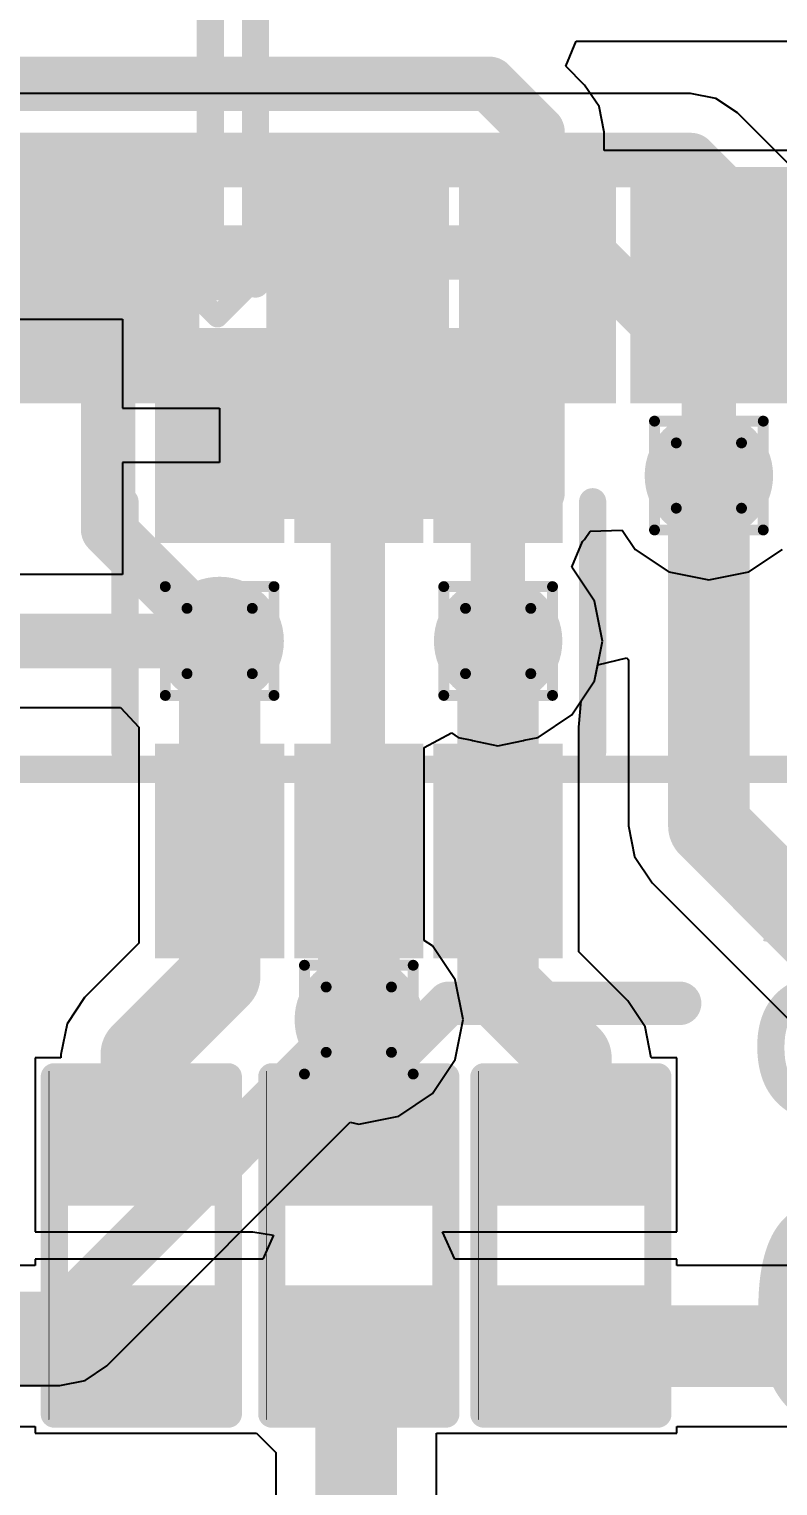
# Model space of a CAD drawing. Header units: inches. Extents: x -8 to 208, y -3 to 109.
# Drawn here: x 52.49 to 55.98, y 8.64 to 15.44 of the extents above; entities that cross this region are included whole.
import ezdxf

# ---------------------------------------------------------------- set-up
doc = ezdxf.new("R2010")
doc.units = ezdxf.units.IN
for name, color, linetype in [('BottomLayer', 5, 'Continuous'), ('BottomOverlay', 54, 'Continuous'), ('BottomPaste', 16, 'Continuous'), ('BottomSolder', 6, 'Continuous'), ('DrillDrawing', 1, 'Continuous'), ('TopLayer', 1, 'Continuous'), ('TopOverlay', 2, 'Continuous'), ('TopPaste', 8, 'Continuous'), ('TopSolder', 216, 'Continuous'), ('ViaHoleLayer', 16, 'Continuous')]:
    doc.layers.add(name, color=color, linetype=linetype)
doc.styles.add('Arial', font='', dxfattribs={"height": 0.2})
doc.styles.get('Arial').set_extended_font_data('Arial')

# ---------------------------------------------------------------- blocks, each defined once
blk = doc.blocks.new('YC164_JR_070RL_25')
at = {"layer": 'TopLayer'}
for points in [[(-1.33499987, 1.56500068), (-0.43499913, 1.56500068), (-0.43499913, 0.91499944), (-1.33499987, 0.91499944)], [(-1.33499987, 0.66499867), (-0.43499913, 0.66499867), (-0.43499913, 0.13499973), (-1.33499987, 0.13499973)], [(-1.33499987, -0.13499973), (-0.43499913, -0.13499973), (-0.43499913, -0.66499867), (-1.33499987, -0.66499867)]]:
    blk.add_hatch(color=1, dxfattribs=at).paths.add_polyline_path(points)
at = {"layer": 'TopPaste'}
for points in [[(-1.33499987, 1.56500068), (-0.43499913, 1.56500068), (-0.43499913, 0.91499944), (-1.33499987, 0.91499944)], [(-1.33499987, 0.66499867), (-0.43499913, 0.66499867), (-0.43499913, 0.13499973), (-1.33499987, 0.13499973)], [(-1.33499987, -0.13499973), (-0.43499913, -0.13499973), (-0.43499913, -0.66499867), (-1.33499987, -0.66499867)]]:
    blk.add_hatch(color=8, dxfattribs=at).paths.add_polyline_path(points)
at = {"layer": 'TopSolder'}
for points in [[(-1.43659987, 1.66660068), (-0.33339913, 1.66660068), (-0.33339913, 0.81339944), (-1.43659987, 0.81339944)], [(-1.43659987, 0.7665986699999999), (-0.33339913, 0.7665986699999999), (-0.33339913, 0.03339973), (-1.43659987, 0.03339973)], [(-1.43659987, -0.03339973), (-0.33339913, -0.03339973), (-0.33339913, -0.7665986699999999), (-1.43659987, -0.7665986699999999)]]:
    blk.add_hatch(color=216, dxfattribs=at).paths.add_polyline_path(points)
at = {"layer": 'TopOverlay'}
for points in [[(-0.88000078, 1.7175988, 0.127, 0.127, 0), (0.88000078, 1.7175988, 0.127, 0.127, 0)], [(-1.6764, 1.4224, 0.1999996, 0.1999996, 0), (-1.6764, 1.1176, 0.1999996, 0.1999996, 0)], [(-1.6764, 1.4224, 0.1999996, 0.1999996, 0), (-1.524, 1.27, 0.1999996, 0.1999996, 0)], [(-1.524, 1.27, 0.1999996, 0.1999996, 0), (-1.6764, 1.1176, 0.1999996, 0.1999996, 0)]]:
    blk.add_lwpolyline(points, format="xyseb", dxfattribs=at)
for points in [[(-0.91175078, 1.7175988, 0.0635, 0.0635, 1), (-0.84825078, 1.7175988, 0.0635, 0.0635, 1)], [(-1.7263999, 1.4224, 0.0999998, 0.0999998, 1), (-1.6264001, 1.4224, 0.0999998, 0.0999998, 1)], [(-1.7263999, 1.4224, 0.0999998, 0.0999998, 1), (-1.6264001, 1.4224, 0.0999998, 0.0999998, 1)], [(-1.5739999, 1.27, 0.0999998, 0.0999998, 1), (-1.4740001, 1.27, 0.0999998, 0.0999998, 1)], [(-1.5739999, 1.27, 0.0999998, 0.0999998, 1), (-1.4740001, 1.27, 0.0999998, 0.0999998, 1)], [(-1.7263999, 1.1176, 0.0999998, 0.0999998, 1), (-1.6264001, 1.1176, 0.0999998, 0.0999998, 1)], [(-1.7263999, 1.1176, 0.0999998, 0.0999998, 1), (-1.6264001, 1.1176, 0.0999998, 0.0999998, 1)]]:
    blk.add_lwpolyline(points, format="xyseb", close=True, dxfattribs=at)
blk = doc.blocks.new('YC164_JR_070RL_26')
at = {"layer": 'TopLayer'}
blk.add_hatch(color=1, dxfattribs=at).paths.add_polyline_path([(-1.33499987, -0.91499944), (-0.43499913, -0.91499944), (-0.43499913, -1.56500068), (-1.33499987, -1.56500068)])
at = {"layer": 'TopPaste'}
blk.add_hatch(color=8, dxfattribs=at).paths.add_polyline_path([(-1.33499987, -0.91499944), (-0.43499913, -0.91499944), (-0.43499913, -1.56500068), (-1.33499987, -1.56500068)])
at = {"layer": 'TopSolder'}
blk.add_hatch(color=216, dxfattribs=at).paths.add_polyline_path([(-1.43659987, -0.81339944), (-0.33339913, -0.81339944), (-0.33339913, -1.66660068), (-1.43659987, -1.66660068)])
at = {"layer": 'TopOverlay'}
blk.add_lwpolyline([(-0.88000078, -1.7175988, 0.127, 0.127, 0), (0.88000078, -1.7175988, 0.127, 0.127, 0)], format="xyseb", dxfattribs=at)
blk.add_lwpolyline([(-0.91175078, -1.7175988, 0.0635, 0.0635, 1), (-0.84825078, -1.7175988, 0.0635, 0.0635, 1)], format="xyseb", close=True, dxfattribs=at)
blk = doc.blocks.new('R___0402_B_30')
at = {"layer": 'BottomLayer'}
for points in [[(-0.2413, 0.3175), (-0.2412999999999999, -0.3175), (-0.6985, -0.3175), (-0.6985, 0.3175)], [(0.6985, 0.3175), (0.6985, -0.3175), (0.2413, -0.3175), (0.2412999999999999, 0.3175)]]:
    blk.add_hatch(color=5, dxfattribs=at).paths.add_polyline_path(points)
at = {"layer": 'BottomPaste'}
for points in [[(-0.2413, 0.3175), (-0.2412999999999999, -0.3175), (-0.6985, -0.3175), (-0.6985, 0.3175)], [(0.6985, 0.3175), (0.6985, -0.3175), (0.2413, -0.3175), (0.2412999999999999, 0.3175)]]:
    blk.add_hatch(color=16, dxfattribs=at).paths.add_polyline_path(points)
at = {"layer": 'BottomSolder'}
for points in [[(-0.18629884, 0.37250116), (-0.1862988399999999, -0.37250116), (-0.75350116, -0.37250116), (-0.75350116, 0.37250116)], [(0.75350116, 0.37250116), (0.75350116, -0.37250116), (0.18629884, -0.37250116), (0.1862988399999999, 0.37250116)]]:
    blk.add_hatch(color=6, dxfattribs=at).paths.add_polyline_path(points)
at = {"layer": 'BottomOverlay'}
for points in [[(-0.7874, 0.4064, 0.127, 0.127, 0), (0.7874, 0.4064, 0.127, 0.127, 0)], [(-0.7874, 0.4064, 0.127, 0.127, 0), (-0.7874, -0.4064, 0.127, 0.127, 0)], [(-0.8128, 0.4318, 0.0032258, 0.0032258, 0), (0.8128, 0.4318, 0.0032258, 0.0032258, 0)], [(0.7874, 0.4064, 0.127, 0.127, 0), (0.7874, -0.4064, 0.127, 0.127, 0)], [(-0.7874, -0.4064, 0.127, 0.127, 0), (0.7874, -0.4064, 0.127, 0.127, 0)]]:
    blk.add_lwpolyline(points, format="xyseb", dxfattribs=at)
for points in [[(-0.8191499999999999, 0.4064, 0.0635, 0.0635, 1), (-0.7556499999999999, 0.4064, 0.0635, 0.0635, 1)], [(-0.8191499999999999, 0.4064, 0.0635, 0.0635, 1), (-0.7556499999999999, 0.4064, 0.0635, 0.0635, 1)], [(-0.81360518, 0.4318, 0.0016129, 0.0016129, 1), (-0.8119948199999999, 0.4318, 0.0016129, 0.0016129, 1)], [(0.7556499999999999, 0.4064, 0.0635, 0.0635, 1), (0.8191499999999999, 0.4064, 0.0635, 0.0635, 1)], [(0.7556499999999999, 0.4064, 0.0635, 0.0635, 1), (0.8191499999999999, 0.4064, 0.0635, 0.0635, 1)], [(0.8119948199999999, 0.4318, 0.0016129, 0.0016129, 1), (0.81360518, 0.4318, 0.0016129, 0.0016129, 1)], [(-0.8191499999999999, -0.4064, 0.0635, 0.0635, 1), (-0.7556499999999999, -0.4064, 0.0635, 0.0635, 1)], [(-0.8191499999999999, -0.4064, 0.0635, 0.0635, 1), (-0.7556499999999999, -0.4064, 0.0635, 0.0635, 1)], [(0.7556499999999999, -0.4064, 0.0635, 0.0635, 1), (0.8191499999999999, -0.4064, 0.0635, 0.0635, 1)], [(0.7556499999999999, -0.4064, 0.0635, 0.0635, 1), (0.8191499999999999, -0.4064, 0.0635, 0.0635, 1)]]:
    blk.add_lwpolyline(points, format="xyseb", close=True, dxfattribs=at)
blk = doc.blocks.new('R___0402_B_33')
at = {"layer": 'BottomLayer'}
for points in [[(-0.2413, 0.3175), (-0.2412999999999999, -0.3175), (-0.6985, -0.3175), (-0.6985, 0.3175)], [(0.6985, 0.3175), (0.6985, -0.3175), (0.2413, -0.3175), (0.2412999999999999, 0.3175)]]:
    blk.add_hatch(color=5, dxfattribs=at).paths.add_polyline_path(points)
at = {"layer": 'BottomPaste'}
for points in [[(-0.2413, 0.3175), (-0.2412999999999999, -0.3175), (-0.6985, -0.3175), (-0.6985, 0.3175)], [(0.6985, 0.3175), (0.6985, -0.3175), (0.2413, -0.3175), (0.2412999999999999, 0.3175)]]:
    blk.add_hatch(color=16, dxfattribs=at).paths.add_polyline_path(points)
at = {"layer": 'BottomSolder'}
for points in [[(-0.18629884, 0.37250116), (-0.1862988399999999, -0.37250116), (-0.75350116, -0.37250116), (-0.75350116, 0.37250116)], [(0.75350116, 0.37250116), (0.75350116, -0.37250116), (0.18629884, -0.37250116), (0.1862988399999999, 0.37250116)]]:
    blk.add_hatch(color=6, dxfattribs=at).paths.add_polyline_path(points)
at = {"layer": 'BottomOverlay'}
for points in [[(-0.7874, 0.4064, 0.127, 0.127, 0), (0.7874, 0.4064, 0.127, 0.127, 0)], [(-0.7874, 0.4064, 0.127, 0.127, 0), (-0.7874, -0.4064, 0.127, 0.127, 0)], [(-0.8128, 0.4318, 0.0032258, 0.0032258, 0), (0.8128, 0.4318, 0.0032258, 0.0032258, 0)], [(0.7874, 0.4064, 0.127, 0.127, 0), (0.7874, -0.4064, 0.127, 0.127, 0)], [(-0.7874, -0.4064, 0.127, 0.127, 0), (0.7874, -0.4064, 0.127, 0.127, 0)]]:
    blk.add_lwpolyline(points, format="xyseb", dxfattribs=at)
for points in [[(-0.8191499999999999, 0.4064, 0.0635, 0.0635, 1), (-0.7556499999999999, 0.4064, 0.0635, 0.0635, 1)], [(-0.8191499999999999, 0.4064, 0.0635, 0.0635, 1), (-0.7556499999999999, 0.4064, 0.0635, 0.0635, 1)], [(-0.81360518, 0.4318, 0.0016129, 0.0016129, 1), (-0.8119948199999999, 0.4318, 0.0016129, 0.0016129, 1)], [(0.7556499999999999, 0.4064, 0.0635, 0.0635, 1), (0.8191499999999999, 0.4064, 0.0635, 0.0635, 1)], [(0.7556499999999999, 0.4064, 0.0635, 0.0635, 1), (0.8191499999999999, 0.4064, 0.0635, 0.0635, 1)], [(0.8119948199999999, 0.4318, 0.0016129, 0.0016129, 1), (0.81360518, 0.4318, 0.0016129, 0.0016129, 1)], [(-0.8191499999999999, -0.4064, 0.0635, 0.0635, 1), (-0.7556499999999999, -0.4064, 0.0635, 0.0635, 1)], [(-0.8191499999999999, -0.4064, 0.0635, 0.0635, 1), (-0.7556499999999999, -0.4064, 0.0635, 0.0635, 1)], [(0.7556499999999999, -0.4064, 0.0635, 0.0635, 1), (0.8191499999999999, -0.4064, 0.0635, 0.0635, 1)], [(0.7556499999999999, -0.4064, 0.0635, 0.0635, 1), (0.8191499999999999, -0.4064, 0.0635, 0.0635, 1)]]:
    blk.add_lwpolyline(points, format="xyseb", close=True, dxfattribs=at)
blk = doc.blocks.new('R___0402_B_36')
at = {"layer": 'BottomLayer'}
for points in [[(-0.2413, 0.3175), (-0.2412999999999999, -0.3175), (-0.6985, -0.3175), (-0.6985, 0.3175)], [(0.6985, 0.3175), (0.6985, -0.3175), (0.2413, -0.3175), (0.2412999999999999, 0.3175)]]:
    blk.add_hatch(color=5, dxfattribs=at).paths.add_polyline_path(points)
at = {"layer": 'BottomPaste'}
for points in [[(-0.2413, 0.3175), (-0.2412999999999999, -0.3175), (-0.6985, -0.3175), (-0.6985, 0.3175)], [(0.6985, 0.3175), (0.6985, -0.3175), (0.2413, -0.3175), (0.2412999999999999, 0.3175)]]:
    blk.add_hatch(color=16, dxfattribs=at).paths.add_polyline_path(points)
at = {"layer": 'BottomSolder'}
for points in [[(-0.18629884, 0.37250116), (-0.1862988399999999, -0.37250116), (-0.75350116, -0.37250116), (-0.75350116, 0.37250116)], [(0.75350116, 0.37250116), (0.75350116, -0.37250116), (0.18629884, -0.37250116), (0.1862988399999999, 0.37250116)]]:
    blk.add_hatch(color=6, dxfattribs=at).paths.add_polyline_path(points)
at = {"layer": 'BottomOverlay'}
for points in [[(-0.7874, 0.4064, 0.127, 0.127, 0), (0.7874, 0.4064, 0.127, 0.127, 0)], [(-0.7874, 0.4064, 0.127, 0.127, 0), (-0.7874, -0.4064, 0.127, 0.127, 0)], [(-0.8128, 0.4318, 0.0032258, 0.0032258, 0), (0.8128, 0.4318, 0.0032258, 0.0032258, 0)], [(0.7874, 0.4064, 0.127, 0.127, 0), (0.7874, -0.4064, 0.127, 0.127, 0)], [(-0.7874, -0.4064, 0.127, 0.127, 0), (0.7874, -0.4064, 0.127, 0.127, 0)]]:
    blk.add_lwpolyline(points, format="xyseb", dxfattribs=at)
for points in [[(-0.8191499999999999, 0.4064, 0.0635, 0.0635, 1), (-0.7556499999999999, 0.4064, 0.0635, 0.0635, 1)], [(-0.8191499999999999, 0.4064, 0.0635, 0.0635, 1), (-0.7556499999999999, 0.4064, 0.0635, 0.0635, 1)], [(-0.81360518, 0.4318, 0.0016129, 0.0016129, 1), (-0.8119948199999999, 0.4318, 0.0016129, 0.0016129, 1)], [(0.7556499999999999, 0.4064, 0.0635, 0.0635, 1), (0.8191499999999999, 0.4064, 0.0635, 0.0635, 1)], [(0.7556499999999999, 0.4064, 0.0635, 0.0635, 1), (0.8191499999999999, 0.4064, 0.0635, 0.0635, 1)], [(0.8119948199999999, 0.4318, 0.0016129, 0.0016129, 1), (0.81360518, 0.4318, 0.0016129, 0.0016129, 1)], [(-0.8191499999999999, -0.4064, 0.0635, 0.0635, 1), (-0.7556499999999999, -0.4064, 0.0635, 0.0635, 1)], [(-0.8191499999999999, -0.4064, 0.0635, 0.0635, 1), (-0.7556499999999999, -0.4064, 0.0635, 0.0635, 1)], [(0.7556499999999999, -0.4064, 0.0635, 0.0635, 1), (0.8191499999999999, -0.4064, 0.0635, 0.0635, 1)], [(0.7556499999999999, -0.4064, 0.0635, 0.0635, 1), (0.8191499999999999, -0.4064, 0.0635, 0.0635, 1)]]:
    blk.add_lwpolyline(points, format="xyseb", close=True, dxfattribs=at)
blk = doc.blocks.new('DB128L_5_08_3P_BK_S_91')
at = {"layer": 'TopOverlay'}
blk.add_lwpolyline([(-7.670799999999999, 5.1308, 0.127, 0.127, 0), (7.670799999999999, 5.1308, 0.127, 0.127, 0)], format="xyseb", dxfattribs=at)
blk = doc.blocks.new('SOT_363_B_102')
at = {"layer": 'BottomLayer'}
for points in [[(-1.37000107, 0.4499990999999999), (-1.37000107, 0.8499983), (-0.57000013, 0.8499983), (-0.57000013, 0.4499991)], [(0.57000013, 0.4499990999999999), (0.57000013, 0.8499983), (1.37000107, 0.8499983), (1.37000107, 0.4499991)], [(-1.37000107, -0.1999996000000001), (-1.37000107, 0.1999995999999999), (-0.57000013, 0.1999996000000001), (-0.57000013, -0.1999995999999999)], [(0.57000013, -0.2000021400000001), (0.57000013, 0.1999970599999999), (1.37000107, 0.1999970600000001), (1.37000107, -0.2000021399999999)], [(-1.37000107, -0.8500008399999999), (-1.37000107, -0.45000164), (-0.57000013, -0.4500016399999999), (-0.57000013, -0.8500008399999999)], [(0.57000013, -0.8500008399999999), (0.57000013, -0.45000164), (1.37000107, -0.4500016399999999), (1.37000107, -0.8500008399999999)]]:
    blk.add_hatch(color=5, dxfattribs=at).paths.add_polyline_path(points)
at = {"layer": 'BottomPaste'}
for points in [[(-1.37000107, 0.4499990999999999), (-1.37000107, 0.8499983), (-0.57000013, 0.8499983), (-0.57000013, 0.4499991)], [(0.57000013, 0.4499990999999999), (0.57000013, 0.8499983), (1.37000107, 0.8499983), (1.37000107, 0.4499991)], [(-1.37000107, -0.1999996000000001), (-1.37000107, 0.1999995999999999), (-0.57000013, 0.1999996000000001), (-0.57000013, -0.1999995999999999)], [(0.57000013, -0.2000021400000001), (0.57000013, 0.1999970599999999), (1.37000107, 0.1999970600000001), (1.37000107, -0.2000021399999999)], [(-1.37000107, -0.8500008399999999), (-1.37000107, -0.45000164), (-0.57000013, -0.4500016399999999), (-0.57000013, -0.8500008399999999)], [(0.57000013, -0.8500008399999999), (0.57000013, -0.45000164), (1.37000107, -0.4500016399999999), (1.37000107, -0.8500008399999999)]]:
    blk.add_hatch(color=16, dxfattribs=at).paths.add_polyline_path(points)
at = {"layer": 'BottomSolder'}
for points in [[(-1.47160107, 0.3483990999999999), (-1.47160107, 0.9515982999999999), (-0.4684001300000001, 0.9515982999999999), (-0.4684001299999999, 0.3483991000000001)], [(0.4684001300000001, 0.3483990999999999), (0.4684001299999999, 0.9515982999999999), (1.47160107, 0.9515982999999999), (1.47160107, 0.3483991000000001)], [(-1.47160107, -0.3015996), (-1.47160107, 0.3015995999999999), (-0.4684001300000001, 0.3015996), (-0.4684001299999999, -0.3015995999999999)], [(0.4684001300000001, -0.3016021400000001), (0.4684001299999999, 0.3015970599999999), (1.47160107, 0.3015970600000001), (1.47160107, -0.3016021399999999)], [(-1.47160107, -0.95160084), (-1.47160107, -0.3484016400000001), (-0.4684001300000001, -0.3484016399999999), (-0.4684001299999999, -0.95160084)], [(0.4684001300000001, -0.95160084), (0.4684001299999999, -0.3484016400000001), (1.47160107, -0.3484016399999999), (1.47160107, -0.95160084)]]:
    blk.add_hatch(color=6, dxfattribs=at).paths.add_polyline_path(points)
at = {"layer": 'BottomOverlay'}
for points in [[(0.508, 1.09219746, 0.127, 0.127, 0), (-0.6604, 1.09219746, 0.127, 0.127, 0)], [(-1.524, -0.6604, 0.0999998, 0.0999998, 0), (-1.651, -0.5334, 0.0999998, 0.0999998, 0)], [(-1.651, -0.7874, 0.0999998, 0.0999998, 0), (-1.651, -0.5334, 0.0999998, 0.0999998, 0)], [(-1.651, -0.7874, 0.0999998, 0.0999998, 0), (-1.524, -0.6604, 0.0999998, 0.0999998, 0)], [(0.508, -1.0922, 0.127, 0.127, 0), (-0.6604, -1.0922, 0.127, 0.127, 0)]]:
    blk.add_lwpolyline(points, format="xyseb", dxfattribs=at)
for points in [[(-0.6921499999999999, 1.09219746, 0.0635, 0.0635, 1), (-0.62865, 1.09219746, 0.0635, 0.0635, 1)], [(0.47625, 1.09219746, 0.0635, 0.0635, 1), (0.5397500000000001, 1.09219746, 0.0635, 0.0635, 1)], [(-1.67599868, -0.5334, 0.0499999, 0.0499999, 1), (-1.62600132, -0.5334, 0.0499999, 0.0499999, 1)], [(-1.67599868, -0.5334, 0.0499999, 0.0499999, 1), (-1.62600132, -0.5334, 0.0499999, 0.0499999, 1)], [(-1.54899868, -0.6604, 0.0499999, 0.0499999, 1), (-1.49900132, -0.6604, 0.0499999, 0.0499999, 1)], [(-1.54899868, -0.6604, 0.0499999, 0.0499999, 1), (-1.49900132, -0.6604, 0.0499999, 0.0499999, 1)], [(-1.67599868, -0.7874, 0.0499999, 0.0499999, 1), (-1.62600132, -0.7874, 0.0499999, 0.0499999, 1)], [(-1.67599868, -0.7874, 0.0499999, 0.0499999, 1), (-1.62600132, -0.7874, 0.0499999, 0.0499999, 1)], [(-0.6921499999999999, -1.0922, 0.0635, 0.0635, 1), (-0.62865, -1.0922, 0.0635, 0.0635, 1)], [(0.47625, -1.0922, 0.0635, 0.0635, 1), (0.5397500000000001, -1.0922, 0.0635, 0.0635, 1)]]:
    blk.add_lwpolyline(points, format="xyseb", close=True, dxfattribs=at)

msp = doc.modelspace()

# ---------------------------------------------------------------- hatches: boundary and pattern name
at = {"layer": 'BottomLayer'}
for points in [[(53.1622, 13.1572), (54.864, 13.1572), (54.864, 13.9446), (53.1622, 13.9446)], [(53.7464, 10.0076), (54.30519999999999, 10.0076), (54.30519999999999, 10.922), (53.7464, 10.922)]]:
    msp.add_hatch(color=5, dxfattribs=at).paths.add_polyline_path(points)
h = msp.add_hatch(color=5, dxfattribs=at)
edge = h.paths.add_edge_path()
edge.add_arc((55.66099866, 13.3604), 0.2999994, 0, 360)
h = msp.add_hatch(color=5, dxfattribs=at)
edge = h.paths.add_edge_path()
edge.add_arc((53.37579876, 12.58800124), 0.2999994, 0, 360)
h = msp.add_hatch(color=5, dxfattribs=at)
edge = h.paths.add_edge_path()
edge.add_arc((54.6765988, 12.58800124), 0.2999994, 0, 360)
h = msp.add_hatch(color=5, dxfattribs=at)
edge = h.paths.add_edge_path()
edge.add_arc((54.02579745999999, 10.8204), 0.2999994, 0, 360)
at = {"layer": 'TopLayer'}
h = msp.add_hatch(color=1, dxfattribs=at)
edge = h.paths.add_edge_path()
edge.add_arc((55.66099866, 13.3604), 0.2999994, 0, 360)
h = msp.add_hatch(color=1, dxfattribs=at)
edge = h.paths.add_edge_path()
edge.add_arc((53.37579876, 12.58800124), 0.2999994, 0, 360)
h = msp.add_hatch(color=1, dxfattribs=at)
edge = h.paths.add_edge_path()
edge.add_arc((54.6765988, 12.58800124), 0.2999994, 0, 360)
h = msp.add_hatch(color=1, dxfattribs=at)
edge = h.paths.add_edge_path()
edge.add_arc((54.02579745999999, 10.8204), 0.2999994, 0, 360)
at = {"layer": 'ViaHoleLayer'}
h = msp.add_hatch(color=16, dxfattribs=at)
edge = h.paths.add_edge_path()
edge.add_arc((55.66099866, 13.3604), 0.1499997, 0, 360)
h = msp.add_hatch(color=16, dxfattribs=at)
edge = h.paths.add_edge_path()
edge.add_arc((53.37579876, 12.58800124), 0.1499997, 0, 360)
h = msp.add_hatch(color=16, dxfattribs=at)
edge = h.paths.add_edge_path()
edge.add_arc((54.6765988, 12.58800124), 0.1499997, 0, 360)
h = msp.add_hatch(color=16, dxfattribs=at)
edge = h.paths.add_edge_path()
edge.add_arc((54.02579745999999, 10.8204), 0.1499997, 0, 360)

# ---------------------------------------------------------------- linework, layer by layer
at = {"layer": 'BottomLayer'}
for p, q in [((55.5752, 15.14437154), (43.03473993999999, 15.14437154)), ((55.69412788, 15.12071652), (55.5752, 15.14437154)), ((55.7949481, 15.0533481), (55.69412788, 15.12071652)), ((56.7347481, 14.1135481), (55.7949481, 15.0533481)), ((42.6466, 14.09102846), (52.92179916, 14.09102846)), ((52.92179916, 14.09102846), (52.92179916, 13.6748012)), ((52.92179916, 13.6748012), (53.37579876, 13.6748012)), ((53.37579876, 13.6748012), (53.37579876, 13.4208012)), ((53.37579876, 13.4208012), (52.92179916, 13.4208012)), ((52.92179916, 13.4208012), (52.92179916, 12.89877278)), ((52.92179916, 12.89877278), (42.25232596, 12.89877278)), ((55.1266741, 12.40157286), (55.14152802, 12.47624124)), ((55.14152802, 12.47624124), (55.27751962, 12.5089285)), ((55.27751962, 12.5089285), (55.28548252, 12.4994162)), ((55.28548252, 12.4994162), (55.28548252, 11.72520134)), ((55.06427138, 12.3081796), (55.1266741, 12.40157286)), ((42.12359876, 12.2772297), (52.91260943999999, 12.2772297)), ((52.91260943999999, 12.2772297), (52.99799915999999, 12.18559666)), ((55.05360084, 12.1855992), (55.06427138, 12.3081796)), ((52.99799915999999, 12.18559666), (52.99799915999999, 11.17686106)), ((55.0535983, 12.18559412), (55.05360338, 12.1855992)), ((55.0535983, 11.13645982), (55.0535983, 12.18559412)), ((55.05360338, 12.1855992), (55.05360084, 12.1855992)), ((55.28548252, 11.72520134), (55.31406767999999, 11.5814983)), ((55.31406767999999, 11.5814983), (55.3954696, 11.45967228)), ((55.3954696, 11.45967228), (56.88447094, 9.9706684)), ((52.99799915999999, 11.17686106), (52.74427093999999, 10.9231303)), ((55.28192906, 10.90812906), (55.0535983, 11.13645982)), ((52.74427093999999, 10.9231303), (52.66286902, 10.80130428)), ((55.36333098, 10.78630304), (55.28192906, 10.90812906)), ((52.66286902, 10.80130428), (52.63428386, 10.65760124)), ((55.39191613999999, 10.6426), (55.36333098, 10.78630304)), ((52.63428386, 10.6426), (52.51449999999999, 10.6426)), ((52.51449999999999, 10.6426), (52.51449999999999, 9.8298)), ((52.63428386, 10.65760124), (52.63428386, 10.6426)), ((55.5117, 10.6426), (55.39191613999999, 10.6426)), ((55.5117, 9.8298), (55.5117, 10.6426)), ((52.51449999999999, 9.8298), (53.4035, 9.8298)), ((53.4035, 9.8298), (53.50509492, 9.82979746)), ((53.50509492, 9.82979746), (53.50509492, 9.82979492)), ((53.50509492, 9.82979492), (53.53050508, 9.82979492)), ((53.53050508, 9.82979492), (53.6273756, 9.81410534)), ((53.6273756, 9.81410534), (53.5780361, 9.70280254)), ((54.47356136000001, 9.7028), (54.41726734, 9.8298)), ((54.41726734, 9.8298), (55.5117, 9.8298)), ((52.51449999999999, 9.67191614), (49.276, 9.67191614)), ((53.40349746, 9.7028), (52.51449999999999, 9.7028)), ((52.51449999999999, 9.7028), (52.51449999999999, 9.67191614)), ((53.5780361, 9.70280254), (53.40349746, 9.7028)), ((55.5117, 9.7028), (54.47356136000001, 9.7028)), ((55.5117, 9.67191614), (55.5117, 9.7028)), ((58.7502, 9.67191614), (55.5117, 9.67191614)), ((49.43154198, 8.92088386), (52.51449999999999, 8.92088386)), ((52.51449999999999, 8.92088386), (52.51449999999999, 8.889999999999999)), ((55.5117, 8.889999999999999), (55.5117, 8.92088386)), ((55.5117, 8.92088386), (58.59465802, 8.92088386)), ((52.51449999999999, 8.889999999999999), (53.54777961999999, 8.889997459999998)), ((53.54777961999999, 8.889997459999998), (53.63758386, 8.80019576)), ((54.38861614, 8.4935314), (54.38861614, 8.889999999999999)), ((54.38861614, 8.889999999999999), (55.5117, 8.889999999999999)), ((53.63758386, 8.80019576), (53.63758386, 8.50123522))]:
    msp.add_line(p, q, dxfattribs=at)
for points in [[(42.90601528, 14.8336, 0.254, 0.254, 0), (55.5752, 14.8336, 0.254, 0.254, 0)], [(55.5752, 14.8336, 0.254, 0.254, 0), (56.515, 13.8938, 0.254, 0.254, 0)], [(42.6466, 14.4018, 0.254, 0.254, 0), (55.0926, 14.4018, 0.254, 0.254, 0)], [(55.0926, 14.4018, 0.254, 0.254, 0), (55.66099866, 13.83340134, 0.254, 0.254, 0)], [(55.66099866, 13.3604, 0.254, 0.254, 0), (55.66099866, 13.83340134, 0.254, 0.254, 0)], [(55.66099866, 11.72520134, 0.3809999999999999, 0.3809999999999999, 0), (55.66099866, 13.3604, 0.3809999999999999, 0.3809999999999999, 0)], [(53.37579876, 11.6078, 0.3809999999999999, 0.3809999999999999, 0), (53.37579876, 12.58800124, 0.3809999999999999, 0.3809999999999999, 0)], [(54.6757987, 12.58800124, 0.3809999999999999, 0.3809999999999999, 0), (54.6765988, 12.58800124, 0.3809999999999999, 0.3809999999999999, 0)], [(54.6757987, 11.6078, 0.3809999999999999, 0.3809999999999999, 0), (54.6757987, 12.58800124, 0.3809999999999999, 0.3809999999999999, 0)], [(42.12359876, 12.58800124, 0.254, 0.254, 0), (53.37579876, 12.58800124, 0.254, 0.254, 0)], [(55.66099866, 11.72520134, 0.3809999999999999, 0.3809999999999999, 0), (57.15, 10.2362, 0.3809999999999999, 0.3809999999999999, 0)], [(53.37579876, 11.0236, 0.3809999999999999, 0.3809999999999999, 0), (53.37579876, 11.6078, 0.3809999999999999, 0.3809999999999999, 0)], [(54.02579745999999, 10.7188, 0.3809999999999999, 0.3809999999999999, 0), (54.02579745999999, 11.6078, 0.3809999999999999, 0.3809999999999999, 0)], [(54.6757987, 10.9832013, 0.3809999999999999, 0.3809999999999999, 0), (54.6757987, 11.6078, 0.3809999999999999, 0.3809999999999999, 0)], [(53.0098, 10.65760124, 0.3809999999999999, 0.3809999999999999, 0), (53.37579876, 11.0236, 0.3809999999999999, 0.3809999999999999, 0)], [(54.6757987, 10.9832013, 0.3809999999999999, 0.3809999999999999, 0), (55.0164, 10.6426, 0.3809999999999999, 0.3809999999999999, 0)], [(53.0098, 10.2362, 0.3809999999999999, 0.3809999999999999, 0), (53.0098, 10.65760124, 0.3809999999999999, 0.3809999999999999, 0)], [(54.02579745999999, 10.23620254, 0.254, 0.254, 0), (54.02579745999999, 10.7188, 0.254, 0.254, 0)], [(55.0164, 10.2362, 0.3809999999999999, 0.3809999999999999, 0), (55.0164, 10.6426, 0.3809999999999999, 0.3809999999999999, 0)], [(53.0098, 10.2362, 0.3809999999999999, 0.3809999999999999, 0), (53.05716083999999, 10.2362, 0.3809999999999999, 0.3809999999999999, 0)], [(53.05716083999999, 10.2362, 0.3809999999999999, 0.3809999999999999, 0), (53.09526083999999, 10.2743, 0.3809999999999999, 0.3809999999999999, 0)], [(54.02579745999999, 10.23620254, 0.254, 0.254, 0), (54.02579999999999, 10.2362, 0.254, 0.254, 0)], [(49.276, 9.296399999999998, 0.3809999999999999, 0.3809999999999999, 0), (53.0098, 9.296399999999998, 0.3809999999999999, 0.3809999999999999, 0)], [(54.0131, 9.2837, 0.3809999999999999, 0.3809999999999999, 0), (54.02579999999999, 9.296399999999998, 0.3809999999999999, 0.3809999999999999, 0)], [(54.0131, 6.8707, 0.3809999999999999, 0.3809999999999999, 0), (54.0131, 9.2837, 0.3809999999999999, 0.3809999999999999, 0)], [(55.0164, 9.296399999999998, 0.3809999999999999, 0.3809999999999999, 0), (58.7502, 9.296399999999998, 0.3809999999999999, 0.3809999999999999, 0)]]:
    msp.add_lwpolyline(points, format="xyseb", dxfattribs=at)
for points in [[(55.5117, 14.8336, 0.127, 0.127, 1), (55.6387, 14.8336, 0.127, 0.127, 1)], [(55.5117, 14.8336, 0.127, 0.127, 1), (55.6387, 14.8336, 0.127, 0.127, 1)], [(55.0291, 14.4018, 0.127, 0.127, 1), (55.1561, 14.4018, 0.127, 0.127, 1)], [(55.0291, 14.4018, 0.127, 0.127, 1), (55.1561, 14.4018, 0.127, 0.127, 1)], [(55.59749866, 13.83340134, 0.127, 0.127, 1), (55.72449865999999, 13.83340134, 0.127, 0.127, 1)], [(55.59749866, 13.83340134, 0.127, 0.127, 1), (55.72449865999999, 13.83340134, 0.127, 0.127, 1)], [(55.56574865999999, 13.3604, 0.1905, 0.1905, 1), (55.75624866, 13.3604, 0.1905, 0.1905, 1)], [(55.59749866, 13.3604, 0.127, 0.127, 1), (55.72449865999999, 13.3604, 0.127, 0.127, 1)], [(53.28054875999999, 12.58800124, 0.1905, 0.1905, 1), (53.47104876, 12.58800124, 0.1905, 0.1905, 1)], [(54.58054869999999, 12.58800124, 0.1905, 0.1905, 1), (54.7710487, 12.58800124, 0.1905, 0.1905, 1)], [(54.58054869999999, 12.58800124, 0.1905, 0.1905, 1), (54.7710487, 12.58800124, 0.1905, 0.1905, 1)], [(54.58134879999999, 12.58800124, 0.1905, 0.1905, 1), (54.7718488, 12.58800124, 0.1905, 0.1905, 1)], [(53.31229876, 12.58800124, 0.127, 0.127, 1), (53.43929876, 12.58800124, 0.127, 0.127, 1)], [(55.56574865999999, 11.72520134, 0.1905, 0.1905, 1), (55.75624866, 11.72520134, 0.1905, 0.1905, 1)], [(55.56574865999999, 11.72520134, 0.1905, 0.1905, 1), (55.75624866, 11.72520134, 0.1905, 0.1905, 1)], [(53.28054875999999, 11.6078, 0.1905, 0.1905, 1), (53.47104876, 11.6078, 0.1905, 0.1905, 1)], [(53.28054875999999, 11.6078, 0.1905, 0.1905, 1), (53.47104876, 11.6078, 0.1905, 0.1905, 1)], [(53.93054745999999, 11.6078, 0.1905, 0.1905, 1), (54.12104746, 11.6078, 0.1905, 0.1905, 1)], [(54.58054869999999, 11.6078, 0.1905, 0.1905, 1), (54.7710487, 11.6078, 0.1905, 0.1905, 1)], [(54.58054869999999, 11.6078, 0.1905, 0.1905, 1), (54.7710487, 11.6078, 0.1905, 0.1905, 1)], [(53.28054875999999, 11.0236, 0.1905, 0.1905, 1), (53.47104876, 11.0236, 0.1905, 0.1905, 1)], [(53.28054875999999, 11.0236, 0.1905, 0.1905, 1), (53.47104876, 11.0236, 0.1905, 0.1905, 1)], [(54.58054869999999, 10.9832013, 0.1905, 0.1905, 1), (54.7710487, 10.9832013, 0.1905, 0.1905, 1)], [(54.58054869999999, 10.9832013, 0.1905, 0.1905, 1), (54.7710487, 10.9832013, 0.1905, 0.1905, 1)], [(53.93054745999999, 10.7188, 0.1905, 0.1905, 1), (54.12104746, 10.7188, 0.1905, 0.1905, 1)], [(52.91455, 10.65760124, 0.1905, 0.1905, 1), (53.10504999999999, 10.65760124, 0.1905, 0.1905, 1)], [(52.91455, 10.65760124, 0.1905, 0.1905, 1), (53.10504999999999, 10.65760124, 0.1905, 0.1905, 1)], [(53.96229745999999, 10.7188, 0.127, 0.127, 1), (54.08929746, 10.7188, 0.127, 0.127, 1)], [(54.92114999999999, 10.6426, 0.1905, 0.1905, 1), (55.11165, 10.6426, 0.1905, 0.1905, 1)], [(54.92114999999999, 10.6426, 0.1905, 0.1905, 1), (55.11165, 10.6426, 0.1905, 0.1905, 1)], [(52.91455, 10.2362, 0.1905, 0.1905, 1), (53.10504999999999, 10.2362, 0.1905, 0.1905, 1)], [(52.91455, 10.2362, 0.1905, 0.1905, 1), (53.10504999999999, 10.2362, 0.1905, 0.1905, 1)], [(52.96191083999999, 10.2362, 0.1905, 0.1905, 1), (53.15241084, 10.2362, 0.1905, 0.1905, 1)], [(52.96191083999999, 10.2362, 0.1905, 0.1905, 1), (53.15241084, 10.2362, 0.1905, 0.1905, 1)], [(53.00001083999999, 10.2743, 0.1905, 0.1905, 1), (53.19051084, 10.2743, 0.1905, 0.1905, 1)], [(54.92114999999999, 10.2362, 0.1905, 0.1905, 1), (55.11165, 10.2362, 0.1905, 0.1905, 1)], [(53.96229745999999, 10.23620254, 0.127, 0.127, 1), (54.08929746, 10.23620254, 0.127, 0.127, 1)], [(53.96229745999999, 10.23620254, 0.127, 0.127, 1), (54.08929746, 10.23620254, 0.127, 0.127, 1)], [(53.96229999999999, 10.2362, 0.127, 0.127, 1), (54.0893, 10.2362, 0.127, 0.127, 1)], [(52.91455, 9.296399999999998, 0.1905, 0.1905, 1), (53.10504999999999, 9.296399999999998, 0.1905, 0.1905, 1)], [(53.91784999999999, 9.2837, 0.1905, 0.1905, 1), (54.10835, 9.2837, 0.1905, 0.1905, 1)], [(53.91784999999999, 9.2837, 0.1905, 0.1905, 1), (54.10835, 9.2837, 0.1905, 0.1905, 1)], [(53.93055, 9.296399999999998, 0.1905, 0.1905, 1), (54.12105, 9.296399999999998, 0.1905, 0.1905, 1)], [(54.92114999999999, 9.296399999999998, 0.1905, 0.1905, 1), (55.11165, 9.296399999999998, 0.1905, 0.1905, 1)]]:
    msp.add_lwpolyline(points, format="xyseb", close=True, dxfattribs=at)
at = {"layer": 'BottomOverlay'}
for points in [[(54.22264999999999, 10.67435, 0.2032, 0.2032, 0), (54.4449, 10.8966, 0.2032, 0.2032, 0)], [(54.4449, 10.8966, 0.2032, 0.2032, 0), (55.52439999999999, 10.8966, 0.2032, 0.2032, 0)]]:
    msp.add_lwpolyline(points, format="xyseb", dxfattribs=at)
for points in [[(54.3941, 10.8966, 0.1016, 0.1016, 1), (54.4957, 10.8966, 0.1016, 0.1016, 1)], [(54.3941, 10.8966, 0.1016, 0.1016, 1), (54.4957, 10.8966, 0.1016, 0.1016, 1)], [(55.4736, 10.8966, 0.1016, 0.1016, 1), (55.5752, 10.8966, 0.1016, 0.1016, 1)], [(54.17185, 10.67435, 0.1016, 0.1016, 1), (54.27345, 10.67435, 0.1016, 0.1016, 1)]]:
    msp.add_lwpolyline(points, format="xyseb", close=True, dxfattribs=at)
at = {"layer": 'DrillDrawing'}
for points in [[(55.40699866, 13.6144, 0.0508, 0.0508, 0), (55.91499866, 13.6144, 0.0508, 0.0508, 0)], [(55.40699866, 13.1064, 0.0508, 0.0508, 0), (55.40699866, 13.6144, 0.0508, 0.0508, 0)], [(55.91499866, 13.1064, 0.0508, 0.0508, 0), (55.91499866, 13.6144, 0.0508, 0.0508, 0)], [(55.50859866, 13.5128, 0.0508, 0.0508, 0), (55.81339866, 13.5128, 0.0508, 0.0508, 0)], [(55.50859866, 13.208, 0.0508, 0.0508, 0), (55.50859866, 13.5128, 0.0508, 0.0508, 0)], [(55.81339866, 13.208, 0.0508, 0.0508, 0), (55.81339866, 13.5128, 0.0508, 0.0508, 0)], [(55.50859866, 13.208, 0.0508, 0.0508, 0), (55.81339866, 13.208, 0.0508, 0.0508, 0)], [(55.40699866, 13.1064, 0.0508, 0.0508, 0), (55.91499866, 13.1064, 0.0508, 0.0508, 0)], [(53.12179875999999, 12.84200124, 0.0508, 0.0508, 0), (53.62979875999999, 12.84200124, 0.0508, 0.0508, 0)], [(53.12179875999999, 12.33400124, 0.0508, 0.0508, 0), (53.12179875999999, 12.84200124, 0.0508, 0.0508, 0)], [(53.62979875999999, 12.33400124, 0.0508, 0.0508, 0), (53.62979875999999, 12.84200124, 0.0508, 0.0508, 0)], [(54.42259879999999, 12.84200124, 0.0508, 0.0508, 0), (54.93059879999999, 12.84200124, 0.0508, 0.0508, 0)], [(54.42259879999999, 12.33400124, 0.0508, 0.0508, 0), (54.42259879999999, 12.84200124, 0.0508, 0.0508, 0)], [(54.93059879999999, 12.33400124, 0.0508, 0.0508, 0), (54.93059879999999, 12.84200124, 0.0508, 0.0508, 0)], [(53.22339875999999, 12.74040124, 0.0508, 0.0508, 0), (53.52819876, 12.74040124, 0.0508, 0.0508, 0)], [(53.22339875999999, 12.43560124, 0.0508, 0.0508, 0), (53.22339875999999, 12.74040124, 0.0508, 0.0508, 0)], [(53.52819876, 12.43560124, 0.0508, 0.0508, 0), (53.52819876, 12.74040124, 0.0508, 0.0508, 0)], [(54.52419879999999, 12.74040124, 0.0508, 0.0508, 0), (54.82899879999999, 12.74040124, 0.0508, 0.0508, 0)], [(54.52419879999999, 12.43560124, 0.0508, 0.0508, 0), (54.52419879999999, 12.74040124, 0.0508, 0.0508, 0)], [(54.82899879999999, 12.43560124, 0.0508, 0.0508, 0), (54.82899879999999, 12.74040124, 0.0508, 0.0508, 0)], [(53.22339875999999, 12.43560124, 0.0508, 0.0508, 0), (53.52819876, 12.43560124, 0.0508, 0.0508, 0)], [(54.52419879999999, 12.43560124, 0.0508, 0.0508, 0), (54.82899879999999, 12.43560124, 0.0508, 0.0508, 0)], [(53.12179875999999, 12.33400124, 0.0508, 0.0508, 0), (53.62979875999999, 12.33400124, 0.0508, 0.0508, 0)], [(54.42259879999999, 12.33400124, 0.0508, 0.0508, 0), (54.93059879999999, 12.33400124, 0.0508, 0.0508, 0)], [(53.77179746, 11.0744, 0.0508, 0.0508, 0), (54.27979746, 11.0744, 0.0508, 0.0508, 0)], [(53.77179746, 10.5664, 0.0508, 0.0508, 0), (53.77179746, 11.0744, 0.0508, 0.0508, 0)], [(54.27979746, 10.5664, 0.0508, 0.0508, 0), (54.27979746, 11.0744, 0.0508, 0.0508, 0)], [(53.87339746, 10.9728, 0.0508, 0.0508, 0), (54.17819746, 10.9728, 0.0508, 0.0508, 0)], [(53.87339746, 10.668, 0.0508, 0.0508, 0), (53.87339746, 10.9728, 0.0508, 0.0508, 0)], [(54.17819746, 10.668, 0.0508, 0.0508, 0), (54.17819746, 10.9728, 0.0508, 0.0508, 0)], [(53.87339746, 10.668, 0.0508, 0.0508, 0), (54.17819746, 10.668, 0.0508, 0.0508, 0)], [(53.77179746, 10.5664, 0.0508, 0.0508, 0), (54.27979746, 10.5664, 0.0508, 0.0508, 0)]]:
    msp.add_lwpolyline(points, format="xyseb", dxfattribs=at)
for points in [[(55.39429866, 13.6144, 0.0254, 0.0254, 1), (55.41969865999999, 13.6144, 0.0254, 0.0254, 1)], [(55.39429866, 13.6144, 0.0254, 0.0254, 1), (55.41969865999999, 13.6144, 0.0254, 0.0254, 1)], [(55.90229866, 13.6144, 0.0254, 0.0254, 1), (55.92769866, 13.6144, 0.0254, 0.0254, 1)], [(55.90229866, 13.6144, 0.0254, 0.0254, 1), (55.92769866, 13.6144, 0.0254, 0.0254, 1)], [(55.49589865999999, 13.5128, 0.0254, 0.0254, 1), (55.52129865999999, 13.5128, 0.0254, 0.0254, 1)], [(55.49589865999999, 13.5128, 0.0254, 0.0254, 1), (55.52129865999999, 13.5128, 0.0254, 0.0254, 1)], [(55.80069865999999, 13.5128, 0.0254, 0.0254, 1), (55.82609865999999, 13.5128, 0.0254, 0.0254, 1)], [(55.80069865999999, 13.5128, 0.0254, 0.0254, 1), (55.82609865999999, 13.5128, 0.0254, 0.0254, 1)], [(55.49589865999999, 13.208, 0.0254, 0.0254, 1), (55.52129865999999, 13.208, 0.0254, 0.0254, 1)], [(55.49589865999999, 13.208, 0.0254, 0.0254, 1), (55.52129865999999, 13.208, 0.0254, 0.0254, 1)], [(55.80069865999999, 13.208, 0.0254, 0.0254, 1), (55.82609865999999, 13.208, 0.0254, 0.0254, 1)], [(55.80069865999999, 13.208, 0.0254, 0.0254, 1), (55.82609865999999, 13.208, 0.0254, 0.0254, 1)], [(55.39429866, 13.1064, 0.0254, 0.0254, 1), (55.41969865999999, 13.1064, 0.0254, 0.0254, 1)], [(55.39429866, 13.1064, 0.0254, 0.0254, 1), (55.41969865999999, 13.1064, 0.0254, 0.0254, 1)], [(55.90229866, 13.1064, 0.0254, 0.0254, 1), (55.92769866, 13.1064, 0.0254, 0.0254, 1)], [(55.90229866, 13.1064, 0.0254, 0.0254, 1), (55.92769866, 13.1064, 0.0254, 0.0254, 1)], [(53.10909876, 12.84200124, 0.0254, 0.0254, 1), (53.13449876, 12.84200124, 0.0254, 0.0254, 1)], [(53.10909876, 12.84200124, 0.0254, 0.0254, 1), (53.13449876, 12.84200124, 0.0254, 0.0254, 1)], [(53.61709876, 12.84200124, 0.0254, 0.0254, 1), (53.64249876, 12.84200124, 0.0254, 0.0254, 1)], [(53.61709876, 12.84200124, 0.0254, 0.0254, 1), (53.64249876, 12.84200124, 0.0254, 0.0254, 1)], [(54.4098988, 12.84200124, 0.0254, 0.0254, 1), (54.4352988, 12.84200124, 0.0254, 0.0254, 1)], [(54.4098988, 12.84200124, 0.0254, 0.0254, 1), (54.4352988, 12.84200124, 0.0254, 0.0254, 1)], [(54.9178988, 12.84200124, 0.0254, 0.0254, 1), (54.94329879999999, 12.84200124, 0.0254, 0.0254, 1)], [(54.9178988, 12.84200124, 0.0254, 0.0254, 1), (54.94329879999999, 12.84200124, 0.0254, 0.0254, 1)], [(53.21069876, 12.74040124, 0.0254, 0.0254, 1), (53.23609876, 12.74040124, 0.0254, 0.0254, 1)], [(53.21069876, 12.74040124, 0.0254, 0.0254, 1), (53.23609876, 12.74040124, 0.0254, 0.0254, 1)], [(53.51549876, 12.74040124, 0.0254, 0.0254, 1), (53.54089876, 12.74040124, 0.0254, 0.0254, 1)], [(53.51549876, 12.74040124, 0.0254, 0.0254, 1), (53.54089876, 12.74040124, 0.0254, 0.0254, 1)], [(54.5114988, 12.74040124, 0.0254, 0.0254, 1), (54.5368988, 12.74040124, 0.0254, 0.0254, 1)], [(54.5114988, 12.74040124, 0.0254, 0.0254, 1), (54.5368988, 12.74040124, 0.0254, 0.0254, 1)], [(54.8162988, 12.74040124, 0.0254, 0.0254, 1), (54.8416988, 12.74040124, 0.0254, 0.0254, 1)], [(54.8162988, 12.74040124, 0.0254, 0.0254, 1), (54.8416988, 12.74040124, 0.0254, 0.0254, 1)], [(53.21069876, 12.43560124, 0.0254, 0.0254, 1), (53.23609876, 12.43560124, 0.0254, 0.0254, 1)], [(53.21069876, 12.43560124, 0.0254, 0.0254, 1), (53.23609876, 12.43560124, 0.0254, 0.0254, 1)], [(53.51549876, 12.43560124, 0.0254, 0.0254, 1), (53.54089876, 12.43560124, 0.0254, 0.0254, 1)], [(53.51549876, 12.43560124, 0.0254, 0.0254, 1), (53.54089876, 12.43560124, 0.0254, 0.0254, 1)], [(54.5114988, 12.43560124, 0.0254, 0.0254, 1), (54.5368988, 12.43560124, 0.0254, 0.0254, 1)], [(54.5114988, 12.43560124, 0.0254, 0.0254, 1), (54.5368988, 12.43560124, 0.0254, 0.0254, 1)], [(54.8162988, 12.43560124, 0.0254, 0.0254, 1), (54.8416988, 12.43560124, 0.0254, 0.0254, 1)], [(54.8162988, 12.43560124, 0.0254, 0.0254, 1), (54.8416988, 12.43560124, 0.0254, 0.0254, 1)], [(53.10909876, 12.33400124, 0.0254, 0.0254, 1), (53.13449876, 12.33400124, 0.0254, 0.0254, 1)], [(53.10909876, 12.33400124, 0.0254, 0.0254, 1), (53.13449876, 12.33400124, 0.0254, 0.0254, 1)], [(53.61709876, 12.33400124, 0.0254, 0.0254, 1), (53.64249876, 12.33400124, 0.0254, 0.0254, 1)], [(53.61709876, 12.33400124, 0.0254, 0.0254, 1), (53.64249876, 12.33400124, 0.0254, 0.0254, 1)], [(54.4098988, 12.33400124, 0.0254, 0.0254, 1), (54.4352988, 12.33400124, 0.0254, 0.0254, 1)], [(54.4098988, 12.33400124, 0.0254, 0.0254, 1), (54.4352988, 12.33400124, 0.0254, 0.0254, 1)], [(54.9178988, 12.33400124, 0.0254, 0.0254, 1), (54.94329879999999, 12.33400124, 0.0254, 0.0254, 1)], [(54.9178988, 12.33400124, 0.0254, 0.0254, 1), (54.94329879999999, 12.33400124, 0.0254, 0.0254, 1)], [(53.75909746, 11.0744, 0.0254, 0.0254, 1), (53.78449746, 11.0744, 0.0254, 0.0254, 1)], [(53.75909746, 11.0744, 0.0254, 0.0254, 1), (53.78449746, 11.0744, 0.0254, 0.0254, 1)], [(54.26709746, 11.0744, 0.0254, 0.0254, 1), (54.29249745999999, 11.0744, 0.0254, 0.0254, 1)], [(54.26709746, 11.0744, 0.0254, 0.0254, 1), (54.29249745999999, 11.0744, 0.0254, 0.0254, 1)], [(53.86069746, 10.9728, 0.0254, 0.0254, 1), (53.88609745999999, 10.9728, 0.0254, 0.0254, 1)], [(53.86069746, 10.9728, 0.0254, 0.0254, 1), (53.88609745999999, 10.9728, 0.0254, 0.0254, 1)], [(54.16549746, 10.9728, 0.0254, 0.0254, 1), (54.19089746, 10.9728, 0.0254, 0.0254, 1)], [(54.16549746, 10.9728, 0.0254, 0.0254, 1), (54.19089746, 10.9728, 0.0254, 0.0254, 1)], [(53.86069746, 10.668, 0.0254, 0.0254, 1), (53.88609745999999, 10.668, 0.0254, 0.0254, 1)], [(53.86069746, 10.668, 0.0254, 0.0254, 1), (53.88609745999999, 10.668, 0.0254, 0.0254, 1)], [(54.16549746, 10.668, 0.0254, 0.0254, 1), (54.19089746, 10.668, 0.0254, 0.0254, 1)], [(54.16549746, 10.668, 0.0254, 0.0254, 1), (54.19089746, 10.668, 0.0254, 0.0254, 1)], [(53.75909746, 10.5664, 0.0254, 0.0254, 1), (53.78449746, 10.5664, 0.0254, 0.0254, 1)], [(53.75909746, 10.5664, 0.0254, 0.0254, 1), (53.78449746, 10.5664, 0.0254, 0.0254, 1)], [(54.26709746, 10.5664, 0.0254, 0.0254, 1), (54.29249745999999, 10.5664, 0.0254, 0.0254, 1)], [(54.26709746, 10.5664, 0.0254, 0.0254, 1), (54.29249745999999, 10.5664, 0.0254, 0.0254, 1)]]:
    msp.add_lwpolyline(points, format="xyseb", close=True, dxfattribs=at)
at = {"layer": 'TopLayer'}
for p, q in [((54.9925113, 15.2715849), (55.0411142, 15.38891766)), ((55.0411142, 15.38891766), (62.20459746, 15.38891766)), ((55.08074835999999, 15.18334784), (54.9925113, 15.2715849)), ((55.14811678, 15.08252762), (55.08074835999999, 15.18334784)), ((55.1717718, 14.96359974), (55.14811678, 15.08252762)), ((55.1717718, 14.8771991), (55.1717718, 14.96359974)), ((57.00380014, 14.8771991), (55.1717718, 14.8771991)), ((55.07109382, 13.05179762), (55.08074835999999, 13.06145216)), ((55.08074835999999, 13.06145216), (55.10705513999999, 13.10082216)), ((55.10705513999999, 13.10082216), (55.2565062, 13.10574976)), ((55.2565062, 13.10574976), (55.31652386, 13.0159252)), ((55.02107359999999, 12.9324735), (55.07109382, 13.05179762)), ((55.31652386, 13.0159252), (55.47457027999999, 12.9103247)), ((55.84742704, 12.9103247), (56.00547345999999, 13.0159252)), ((55.1266741, 12.77442962), (55.02107359999999, 12.9324735)), ((55.47457027999999, 12.9103247), (55.66099866, 12.8732407)), ((55.66099866, 12.8732407), (55.84742704, 12.9103247)), ((55.1637581, 12.58800124), (55.1266741, 12.77442962)), ((55.1266741, 12.40157286), (55.1637581, 12.58800124)), ((55.02107359999999, 12.24352644), (55.1266741, 12.40157286)), ((54.86302718, 12.13792594), (55.02107359999999, 12.24352644)), ((54.33177093999999, 12.09101976), (54.45877094, 12.1589038)), ((54.45877094, 12.1589038), (54.49017041999999, 12.13792594)), ((54.49017041999999, 12.13792594), (54.55351801999999, 12.125325)), ((54.55351801999999, 12.125325), (54.55687082, 12.12308472)), ((54.55687082, 12.12308472), (54.6757987, 12.0994297)), ((54.6757987, 12.0994297), (54.79472658, 12.12308472)), ((54.79472658, 12.12308472), (54.7974012, 12.12487288)), ((54.7974012, 12.12487288), (54.86302718, 12.13792594)), ((54.33177093999999, 11.19059992), (54.33177093999999, 12.09101976)), ((54.37027225999999, 11.1648748), (54.33177093999999, 11.19059992)), ((54.47587276, 11.00682838), (54.37027225999999, 11.1648748)), ((54.51295675999999, 10.8204), (54.47587276, 11.00682838)), ((54.47587276, 10.63397162), (54.51295675999999, 10.8204)), ((54.37027225999999, 10.4759252), (54.47587276, 10.63397162)), ((54.21222584, 10.3703247), (54.37027225999999, 10.4759252)), ((52.84854555999999, 9.2036519), (53.98604391999999, 10.34114772)), ((53.98604391999999, 10.34114772), (54.02579745999999, 10.3332407)), ((54.02579745999999, 10.3332407), (54.21222584, 10.3703247)), ((52.74772534, 9.13628348), (52.84854555999999, 9.2036519)), ((52.62879745999999, 9.11262846), (52.74772534, 9.13628348)), ((37.846, 9.11262846), (52.62879745999999, 9.11262846))]:
    msp.add_line(p, q, dxfattribs=at)
for points in [[(40.9448, 15.1892, 0.254, 0.254, 0), (54.63539999999999, 15.1892, 0.254, 0.254, 0)], [(54.63539999999999, 15.1892, 0.254, 0.254, 0), (54.86100025999999, 14.96359974, 0.254, 0.254, 0)], [(54.86100025999999, 14.2494, 0.254, 0.254, 0), (54.86100025999999, 14.96359974, 0.254, 0.254, 0)], [(52.84319886, 14.2606014, 0.254, 0.254, 0), (52.85440026, 14.2494, 0.254, 0.254, 0)], [(52.85440026, 13.10939974, 0.254, 0.254, 0), (52.85440026, 14.2494, 0.254, 0.254, 0)], [(54.02099939999999, 10.82519806, 0.254, 0.254, 0), (54.02099939999999, 14.2494, 0.254, 0.254, 0)], [(54.86100025999999, 13.28120026, 0.254, 0.254, 0), (54.86100025999999, 14.2494, 0.254, 0.254, 0)], [(55.66099866, 13.3604, 0.254, 0.254, 0), (55.66099866, 14.2494, 0.254, 0.254, 0)], [(54.6757987, 13.0959987, 0.254, 0.254, 0), (54.86100025999999, 13.28120026, 0.254, 0.254, 0)], [(52.85440026, 13.10939974, 0.254, 0.254, 0), (53.37579876, 12.58800124, 0.254, 0.254, 0)], [(54.6757987, 12.58800124, 0.254, 0.254, 0), (54.6757987, 13.0959987, 0.254, 0.254, 0)], [(54.6757987, 12.58800124, 0.254, 0.254, 0), (54.6765988, 12.58800124, 0.254, 0.254, 0)], [(54.6757987, 12.41020124, 0.254, 0.254, 0), (54.6757987, 12.58800124, 0.254, 0.254, 0)], [(52.62879745999999, 9.423399999999999, 0.254, 0.254, 0), (54.02579745999999, 10.8204, 0.254, 0.254, 0)], [(37.846, 9.423399999999999, 0.254, 0.254, 0), (52.62879745999999, 9.423399999999999, 0.254, 0.254, 0)]]:
    msp.add_lwpolyline(points, format="xyseb", dxfattribs=at)
for points in [[(54.57189999999999, 15.1892, 0.127, 0.127, 1), (54.6989, 15.1892, 0.127, 0.127, 1)], [(54.57189999999999, 15.1892, 0.127, 0.127, 1), (54.6989, 15.1892, 0.127, 0.127, 1)], [(54.79750025999999, 14.96359974, 0.127, 0.127, 1), (54.92450026, 14.96359974, 0.127, 0.127, 1)], [(54.79750025999999, 14.96359974, 0.127, 0.127, 1), (54.92450026, 14.96359974, 0.127, 0.127, 1)], [(52.77969886, 14.2606014, 0.127, 0.127, 1), (52.90669886, 14.2606014, 0.127, 0.127, 1)], [(52.79090026, 14.2494, 0.127, 0.127, 1), (52.91790026, 14.2494, 0.127, 0.127, 1)], [(52.79090026, 14.2494, 0.127, 0.127, 1), (52.91790026, 14.2494, 0.127, 0.127, 1)], [(53.9574994, 14.2494, 0.127, 0.127, 1), (54.0844994, 14.2494, 0.127, 0.127, 1)], [(54.79750025999999, 14.2494, 0.127, 0.127, 1), (54.92450026, 14.2494, 0.127, 0.127, 1)], [(54.79750025999999, 14.2494, 0.127, 0.127, 1), (54.92450026, 14.2494, 0.127, 0.127, 1)], [(55.59749866, 14.2494, 0.127, 0.127, 1), (55.72449865999999, 14.2494, 0.127, 0.127, 1)], [(55.59749866, 13.3604, 0.127, 0.127, 1), (55.72449865999999, 13.3604, 0.127, 0.127, 1)], [(54.79750025999999, 13.28120026, 0.127, 0.127, 1), (54.92450026, 13.28120026, 0.127, 0.127, 1)], [(54.79750025999999, 13.28120026, 0.127, 0.127, 1), (54.92450026, 13.28120026, 0.127, 0.127, 1)], [(52.79090026, 13.10939974, 0.127, 0.127, 1), (52.91790026, 13.10939974, 0.127, 0.127, 1)], [(52.79090026, 13.10939974, 0.127, 0.127, 1), (52.91790026, 13.10939974, 0.127, 0.127, 1)], [(54.6122987, 13.0959987, 0.127, 0.127, 1), (54.7392987, 13.0959987, 0.127, 0.127, 1)], [(54.6122987, 13.0959987, 0.127, 0.127, 1), (54.7392987, 13.0959987, 0.127, 0.127, 1)], [(53.31229876, 12.58800124, 0.127, 0.127, 1), (53.43929876, 12.58800124, 0.127, 0.127, 1)], [(54.6122987, 12.58800124, 0.127, 0.127, 1), (54.7392987, 12.58800124, 0.127, 0.127, 1)], [(54.6122987, 12.58800124, 0.127, 0.127, 1), (54.7392987, 12.58800124, 0.127, 0.127, 1)], [(54.6122987, 12.58800124, 0.127, 0.127, 1), (54.7392987, 12.58800124, 0.127, 0.127, 1)], [(54.6130988, 12.58800124, 0.127, 0.127, 1), (54.7400988, 12.58800124, 0.127, 0.127, 1)], [(54.6122987, 12.41020124, 0.127, 0.127, 1), (54.7392987, 12.41020124, 0.127, 0.127, 1)], [(53.9574994, 10.82519806, 0.127, 0.127, 1), (54.0844994, 10.82519806, 0.127, 0.127, 1)], [(53.96229745999999, 10.8204, 0.127, 0.127, 1), (54.08929746, 10.8204, 0.127, 0.127, 1)], [(52.56529745999999, 9.423399999999999, 0.127, 0.127, 1), (52.69229746, 9.423399999999999, 0.127, 0.127, 1)], [(52.56529745999999, 9.423399999999999, 0.127, 0.127, 1), (52.69229746, 9.423399999999999, 0.127, 0.127, 1)]]:
    msp.add_lwpolyline(points, format="xyseb", close=True, dxfattribs=at)

# ---------------------------------------------------------------- block references
for name, p, rotation in [('YC164_JR_070RL_26', (51.6144002, 15.1343995), 90), ('YC164_JR_070RL_25', (55.26099946, 15.1343995), 90), ('SOT_363_B_102', (54.02579999999999, 12.5778006), 270), ('R___0402_B_36', (53.0098, 9.7663), 90), ('R___0402_B_33', (54.02579999999999, 9.7663), 90), ('R___0402_B_30', (55.0164, 9.7663), 90)]:
    msp.add_blockref(name, p, dxfattribs=dict(rotation=rotation))
msp.add_blockref('DB128L_5_08_3P_BK_S_91', (54.00039999999999, 6.858))

# ---------------------------------------------------------------- texts
at = {"layer": 'BottomOverlay', "style": 'Arial', "text_generation_flag": 2}
for s, p in [('R36', (58.42802893999999, 10.3633651)), ('R39', (58.42802893999999, 8.9409651))]:
    msp.add_text(s, height=1.016, dxfattribs=at).set_placement(p)

doc.saveas('drawing.dxf')
